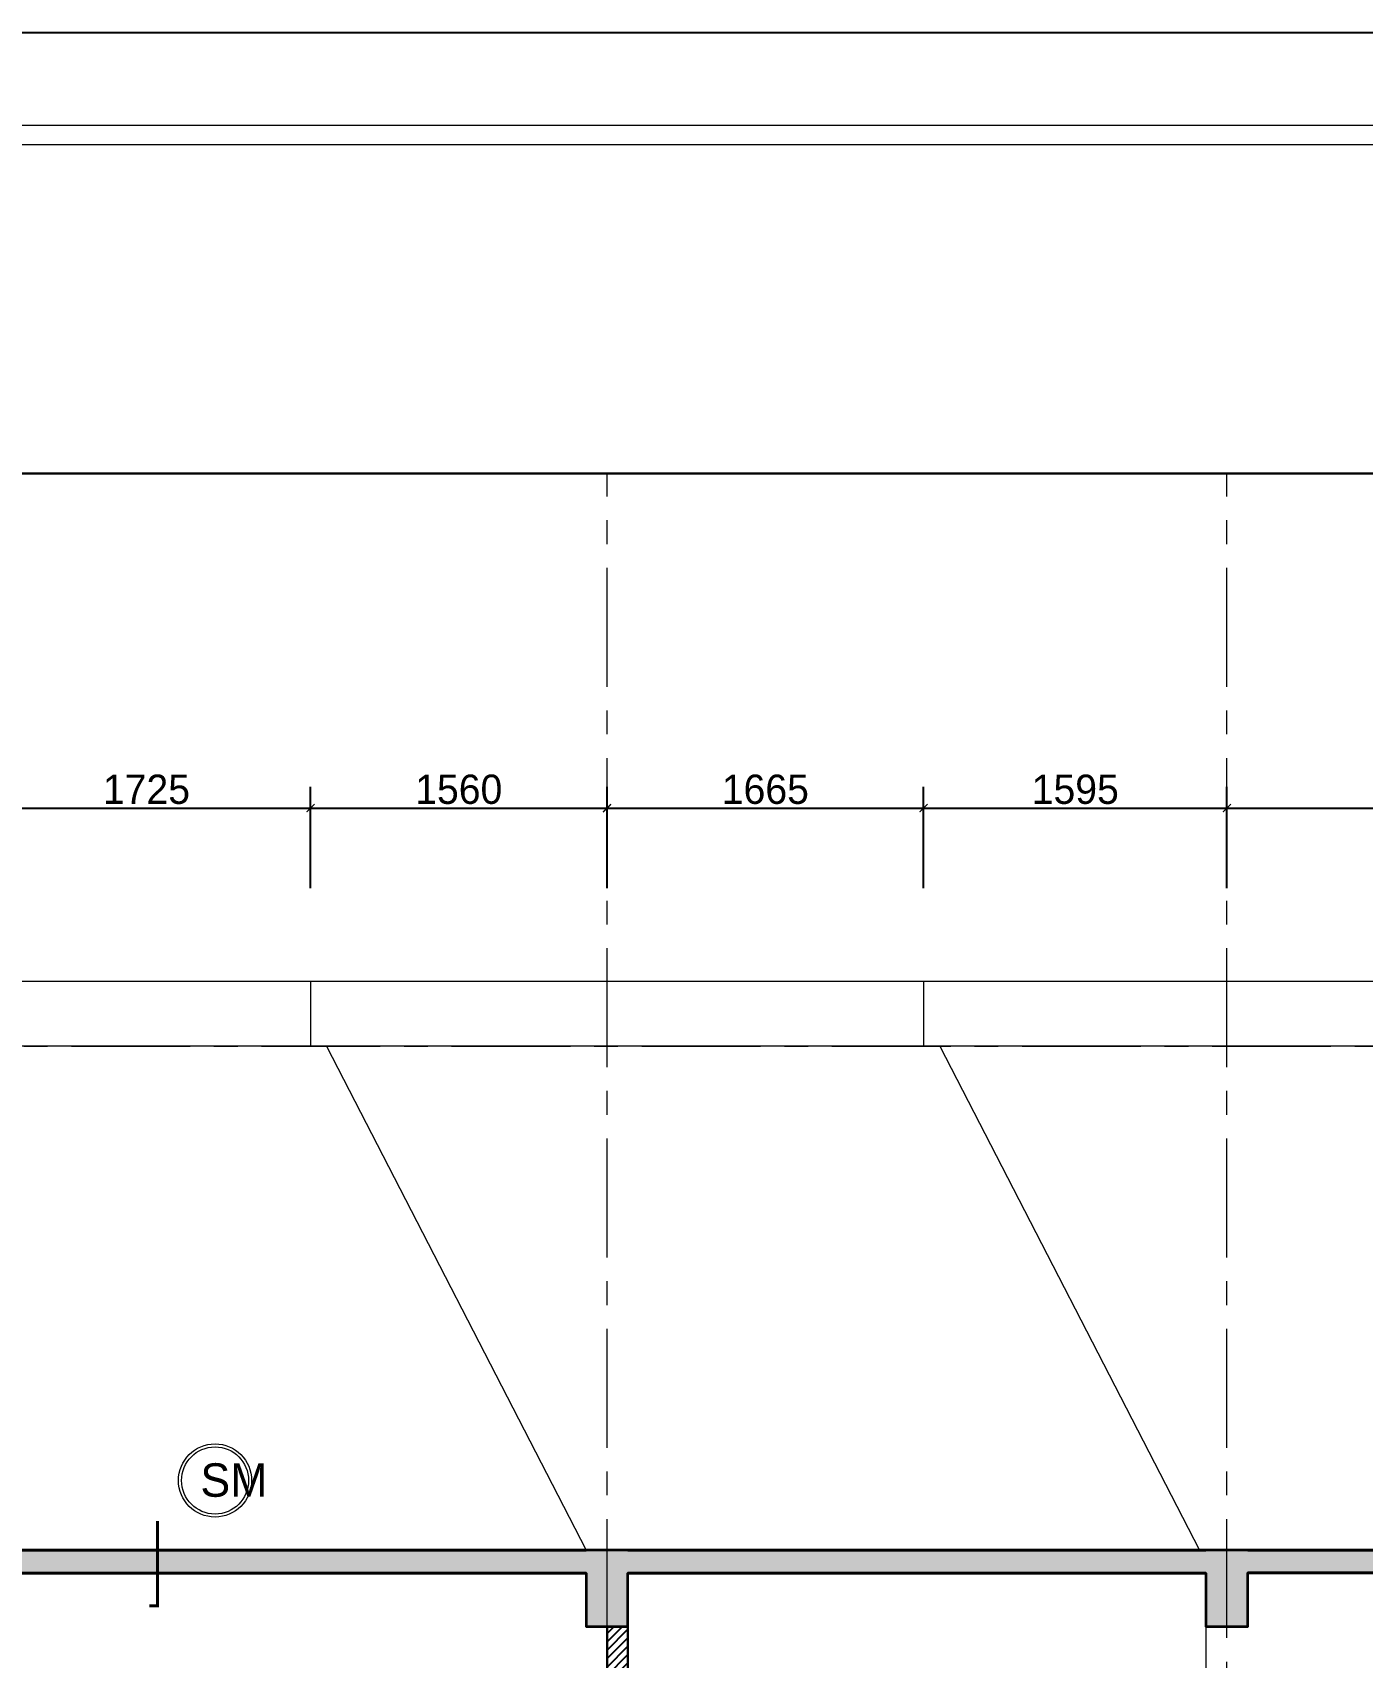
# Model space of a CAD drawing. Header units: millimetres. Extents: x 1832547 to 2001569, y -558009 to -417808.
# Drawn here: x 1944979 to 1951975, y -545163 to -536621 of the extents above; entities that cross this region are included whole.
import ezdxf

# ---------------------------------------------------------------- set-up
doc = ezdxf.new("R2010")
doc.units = ezdxf.units.MM
doc.header["$MEASUREMENT"] = 0
doc.linetypes.add('CENTER', pattern=[2, 1.25, -0.25, 0.25, -0.25])
doc.linetypes.add('HIDDEN', pattern=[9.524999999999999, 6.349999999999999, -3.174999999999999])
doc.layers.get('0').update_dxf_attribs({"linetype": 'CONTINUOUS'})
doc.layers.get('DEFPOINTS').update_dxf_attribs({"linetype": 'CONTINUOUS'})
for name, color, linetype, lineweight in [('AUDIT_I_120404221301-0', 7, 'CONTINUOUS', 15), ('CA-cot', 2, 'CONTINUOUS', 35), ('CA. HATCH', 250, 'CONTINUOUS', 9), ('CA. TUONG', 30, 'CONTINUOUS', 30), ('CA.dim 08', 8, 'CONTINUOUS', 13), ('CA.khuat 75', 75, 'HIDDEN', 9), ('CA.manh 08', 8, 'CONTINUOUS', 9), ('CA.thay 145', 145, 'CONTINUOUS', 18), ('CA.tim 67', 67, 'CENTER', 9)]:
    doc.layers.add(name, color=color, linetype=linetype, lineweight=lineweight)
doc.layers.add('H', color=250, linetype='CONTINUOUS')
doc.styles.add('CA.JSC1', font='Vhavan.ttf', dxfattribs={"width": 0.8})
doc.styles.get("Standard").update_dxf_attribs({"font": 'roman.shx'})
doc.dimstyles.new('CA 70', dxfattribs={"dimscale": 0.7, "dimtxt": 220, "dimasz": 60, "dimexe": 160, "dimexo": 0, "dimgap": 30, "dimtad": 1, "dimdec": 0, "dimrnd": 5, "dimzin": 0, "dimdsep": 46, "dimtxsty": 'Standard', "dimblk": 'ARCHTICK', "dimcen": 0.09, "dimdle": 160, "dimclrd": 256, "dimclre": 256, "dimclrt": 255, "dimadec": 0, "dimazin": 0, "dimtfac": 1, "dimtdec": 0, "dimtix": 1, "dimtmove": 2, "dimatfit": 3, "dimldrblk": 'DOT', "dimfxl": 600, "dimfxlon": 1, "dimtolj": 1, "dimtzin": 0, "dimarcsym": 0})

# ---------------------------------------------------------------- blocks, each defined once
blk = doc.blocks.new('A$C2d76a15f')
at = {"color": 4, "linetype": 'Continuous', "lineweight": 18}
blk.add_line((27498.47177620605, 19312.80984569415), (1212.381184990983, 19312.80984569415), dxfattribs=at)
blk.add_line((27405.30177621031, 19219.63984569728), (1305.551184986718, 19219.63984569728))
at = {"layer": 'DEFPOINTS', "ltscale": 600}
blk.add_line((-0.0003083094488829374, 19765.34984567884), (27950.99969050125, 19765.34984567884), dxfattribs=at)
blk = doc.blocks.new('_ArchTick')
at = {"color": 1, "linetype": 'ByBlock', "const_width": 0.150000081}
blk.add_lwpolyline([(-0.5000002699998733, -0.5000002699998733), (0.5000002699998733, 0.5000002699998733)], dxfattribs=at)
blk = doc.blocks.new('*D575')
at = {"layer": 'CA.dim 08', "lineweight": -2, "transparency": 16777216}
for p, q in [((1944716.439976228, -541118.0682732197), (1944716.439976228, -540586.0682732197)), ((1946441.439976228, -541118.0682732197), (1946441.439976228, -540586.0682732197)), ((1944604.439976228, -540698.0682732197), (1946553.439976228, -540698.0682732197))]:
    blk.add_line(p, q, dxfattribs=at)
at = {"layer": 'DEFPOINTS', "color": 0, "transparency": 16777216}
for p in [(1946441.439976228, -540698.0682732197), (1944716.439976228, -541609.261260106), (1946441.439976228, -541609.2626673109)]:
    blk.add_point(p, dxfattribs=at)
at = {"layer": 'CA.dim 08', "lineweight": -2, "transparency": 16777216, "xscale": 42, "yscale": 42, "zscale": 42, "rotation": 180}
blk.add_blockref('_ArchTick', (1944716.439976228, -540698.0682732197), dxfattribs=at)
at = {"layer": 'CA.dim 08', "lineweight": -2, "transparency": 16777216, "xscale": 42, "yscale": 42, "zscale": 42}
blk.add_blockref('_ArchTick', (1946441.439976228, -540698.0682732197), dxfattribs=at)
at = {"layer": 'CA.dim 08', "color": 255, "transparency": 16777216, "insert": (1945578.939976228, -540600.0682732197), "char_height": 154, "attachment_point": 5}
blk.add_mtext('\\A1;1725', dxfattribs=at)
blk = doc.blocks.new('_DOT')
at = {"color": 1, "linetype": 'ByBlock'}
blk.add_line((-0.5, 0), (-1, 0), dxfattribs=at)
at = {"color": 1, "linetype": 'ByBlock', "const_width": 0.5}
blk.add_lwpolyline([(-0.25, 0, 1), (0.25, 0, 1)], format="xyb", close=True, dxfattribs=at)
blk = doc.blocks.new('*D576')
at = {"layer": 'CA.dim 08', "lineweight": -2, "transparency": 16777216}
for p, q in [((1946441.439976228, -541118.0682732197), (1946441.439976228, -540586.0682732197)), ((1948001.439976228, -541118.0682732197), (1948001.439976228, -540586.0682732197)), ((1946329.439976228, -540698.0682732197), (1948113.439976228, -540698.0682732197))]:
    blk.add_line(p, q, dxfattribs=at)
at = {"layer": 'DEFPOINTS', "color": 0, "transparency": 16777216}
for p in [(1948001.439976228, -540698.0682732197), (1946441.439976228, -541609.2626673109), (1948001.439976228, -541609.261772597)]:
    blk.add_point(p, dxfattribs=at)
at = {"layer": 'CA.dim 08', "lineweight": -2, "transparency": 16777216, "xscale": 42, "yscale": 42, "zscale": 42, "rotation": 180}
blk.add_blockref('_ArchTick', (1946441.439976228, -540698.0682732197), dxfattribs=at)
at = {"layer": 'CA.dim 08', "lineweight": -2, "transparency": 16777216, "xscale": 42, "yscale": 42, "zscale": 42}
blk.add_blockref('_ArchTick', (1948001.439976228, -540698.0682732197), dxfattribs=at)
at = {"layer": 'CA.dim 08', "color": 255, "transparency": 16777216, "insert": (1947221.439976228, -540600.0682732197), "char_height": 154, "attachment_point": 5}
blk.add_mtext('\\A1;1560', dxfattribs=at)
blk = doc.blocks.new('*D577')
at = {"layer": 'CA.dim 08', "lineweight": -2, "transparency": 16777216}
for p, q in [((1948001.439976228, -541118.0682732197), (1948001.439976228, -540586.0682732197)), ((1949666.440725303, -541118.0682732197), (1949666.440725303, -540586.0682732197)), ((1947889.439976228, -540698.0682732197), (1949778.440725303, -540698.0682732197))]:
    blk.add_line(p, q, dxfattribs=at)
at = {"layer": 'DEFPOINTS', "color": 0, "transparency": 16777216}
for p in [(1949666.440725303, -540698.0682732197), (1948001.439976228, -541609.261772597), (1949666.440725303, -541609.2600062729)]:
    blk.add_point(p, dxfattribs=at)
at = {"layer": 'CA.dim 08', "lineweight": -2, "transparency": 16777216, "xscale": 42, "yscale": 42, "zscale": 42, "rotation": 180}
blk.add_blockref('_ArchTick', (1948001.439976228, -540698.0682732197), dxfattribs=at)
at = {"layer": 'CA.dim 08', "lineweight": -2, "transparency": 16777216, "xscale": 42, "yscale": 42, "zscale": 42}
blk.add_blockref('_ArchTick', (1949666.440725303, -540698.0682732197), dxfattribs=at)
at = {"layer": 'CA.dim 08', "color": 255, "transparency": 16777216, "insert": (1948833.940350765, -540600.0682732197), "char_height": 154, "attachment_point": 5}
blk.add_mtext('\\A1;1665', dxfattribs=at)
blk = doc.blocks.new('*D578')
at = {"layer": 'CA.dim 08', "lineweight": -2, "transparency": 16777216}
for p, q in [((1949666.440725303, -541118.0682732197), (1949666.440725303, -540586.0682732197)), ((1951261.440725306, -541118.0682732197), (1951261.440725306, -540586.0682732197)), ((1949554.440725303, -540698.0682732197), (1951373.440725306, -540698.0682732197))]:
    blk.add_line(p, q, dxfattribs=at)
at = {"layer": 'DEFPOINTS', "color": 0, "transparency": 16777216}
for p in [(1951261.440725306, -540698.0682732197), (1949666.440725303, -541609.2600062729), (1951261.440725306, -541609.2600062729)]:
    blk.add_point(p, dxfattribs=at)
at = {"layer": 'CA.dim 08', "lineweight": -2, "transparency": 16777216, "xscale": 42, "yscale": 42, "zscale": 42, "rotation": 180}
blk.add_blockref('_ArchTick', (1949666.440725303, -540698.0682732197), dxfattribs=at)
at = {"layer": 'CA.dim 08', "lineweight": -2, "transparency": 16777216, "xscale": 42, "yscale": 42, "zscale": 42}
blk.add_blockref('_ArchTick', (1951261.440725306, -540698.0682732197), dxfattribs=at)
at = {"layer": 'CA.dim 08', "color": 255, "transparency": 16777216, "insert": (1950463.940725304, -540600.0682732197), "char_height": 154, "attachment_point": 5}
blk.add_mtext('\\A1;1595', dxfattribs=at)
blk = doc.blocks.new('*D579')
at = {"layer": 'CA.dim 08', "lineweight": -2, "transparency": 16777216}
for p, q in [((1951261.440725306, -541118.0682732197), (1951261.440725306, -540586.0682732197)), ((1953516.444260687, -541118.0682732197), (1953516.444260687, -540586.0682732197)), ((1951149.440725306, -540698.0682732197), (1953628.444260687, -540698.0682732197))]:
    blk.add_line(p, q, dxfattribs=at)
at = {"layer": 'DEFPOINTS', "color": 0, "transparency": 16777216}
for p in [(1953516.444260687, -540698.0682732197), (1951261.440725306, -541609.2600062729), (1953516.444260687, -541609.257614042)]:
    blk.add_point(p, dxfattribs=at)
at = {"layer": 'CA.dim 08', "lineweight": -2, "transparency": 16777216, "xscale": 42, "yscale": 42, "zscale": 42, "rotation": 180}
blk.add_blockref('_ArchTick', (1951261.440725306, -540698.0682732197), dxfattribs=at)
at = {"layer": 'CA.dim 08', "lineweight": -2, "transparency": 16777216, "xscale": 42, "yscale": 42, "zscale": 42}
blk.add_blockref('_ArchTick', (1953516.444260687, -540698.0682732197), dxfattribs=at)
at = {"layer": 'CA.dim 08', "color": 255, "transparency": 16777216, "insert": (1952388.942492996, -540600.0682732197), "char_height": 154, "attachment_point": 5}
blk.add_mtext('\\A1;2255', dxfattribs=at)
blk = doc.blocks.new('A$C31C4286B')
at = {"color": 2, "ltscale": 5}
blk.add_lwpolyline([(61.49860298237763, 644.1551124546677, 22.3891890828448, 22.3891890828448, 0), (61.49860298237763, 11.19478827965213, 22.3891890828448, 22.3891890828448, 0), (0.0004707459593191743, 11.19478827965213, 0, 0, 0), (0.0004707459593191743, 947.545449677622, 0, 0, 0), (218.2612246000499, 947.545449677622, 0, 0, 0)], format="xyseb", dxfattribs=at)
at = {"layer": 'CA.manh 08'}
blk.add_circle((491.9114505333504, 947.545449677622), 273.6502259333005, dxfattribs=at)
at = {"layer": 'CA.thay 145'}
blk.add_circle((491.9114505333504, 947.545449677622), 250.8460404388588, dxfattribs=at)

msp = doc.modelspace()

# ---------------------------------------------------------------- hatches: boundary and pattern name
at = {"layer": 'CA. HATCH'}
h = msp.add_hatch(dxfattribs=at)
h.set_pattern_fill('BETONG', color=256, scale=20, pattern_type=2)
h.set_pattern_definition([(0, (0, 0), (0, 103.92304848), [2.5, -57.5]), (0, (0, 4.33012702), (0, 103.92304848), [2.5, -57.5]), (120, (0, 0), (-90.00000002240179, -51.96152423999997), [2.5, -57.49999999999999]), (120, (3.75, 2.16506352), (-90.00000002240179, -51.96152423999997), [2.5, -57.49999999999999]), (0, (30, 51.96152424), (0, 103.92304848), [2.5, -57.5]), (0, (30, 56.29165126), (0, 103.92304848), [2.5, -57.5]), (120, (30, 51.96152424), (-90.00000002240179, -51.96152423999997), [2.5, -57.49999999999999]), (120, (33.75, 54.12658776000001), (-90.00000002240179, -51.96152423999997), [2.5, -57.49999999999999]), (59.99999999999999, (2.5, 0), (-90.00000002240179, 51.96152424000001), [2.5, -57.5]), (59.99999999999999, (-1.25, 2.16506352), (-90.00000002240179, 51.96152424000001), [2.5, -57.5]), (59.99999999999999, (32.5, -51.96152424), (-90.00000002240179, 51.96152424000001), [2.5, -57.5]), (59.99999999999999, (28.75, -49.79646072), (-90.00000002240179, 51.96152424000001), [2.5, -57.5]), (45, (0, 0), (-21.21320343559643, 21.21320343559643), []), (49.99999999999999, (0, 0), (143.4520365201507, -12.55042699651902), [15, -165]), (355, (0, 0), (-27.7502667226, 150.4384267400024), [12, -132]), (100.4514, (11.954336, -1.045868), (115.7018763428043, 137.8879084121907), [12.748038, -140.2284224]), (46.18420000000001, (0, 40), (213.4482097251289, -33.10380286580362), [22.5, -247.5]), (96.6356, (17.787349, 37.2413386), (186.9325411097407, 194.8235741800883), [19.1220576, -210.3426]), (351.1842, (0, 40), (186.9323890267254, 194.8237201850649), [18, -198]), (21, (20, 30), (119.3814104236923, -80.52377813306776), [15, -165]), (326.0000000000001, (20, 30), (48.66306638431634, 145.0300090093706), [12, -132]), (71.4514, (29.9484466, 23.2896788), (168.044525716298, 64.50609934199048), [12.748038, -140.2284224]), (37.50000000000001, (0, 0), (2.431971063458134, 66.5787707662623), [0, -130.4, 0, -134, 0, -132.5]), (7.499999999999999, (0, 0), (52.61390748842972, 78.88234237647205), [0, -76.39999999999999, 0, -127.4, 0, -50.5]), (327.5, (-44.6, 0), (106.7644872344818, -4.510974346875951), [0, -50, 0, -156, 0, -207]), (317.5, (-64.6, 0), (116.6372338684772, 20.02099646646354), [0, -65, 0, -103.6, 0, -147])])
h.paths.add_polyline_path([(1955211.439972491, -544599.2509089594), (1955101.445300316, -544599.2509089594), (1953736.445300316, -541949.2509089594), (1953736.445300316, -541609.2731273465), (1953516.444260704, -541609.2733607356), (1953516.444621382, -541949.2612523546), (1953601.466779575, -541949.2612523546), (1954966.452301723, -544599.2331451701), (1951371.440725306, -544599.2331451701), (1951151.440725306, -544599.2331451701), (1948111.439976228, -544599.2331451701), (1947891.439976228, -544599.2331451701), (1947891.439976228, -544599.2405655643), (1943231.438962184, -544599.2405655643), (1943231.438962184, -544599.2331451701), (1943011.438962184, -544599.2331451701), (1941756.423531869, -544598.8455614628), (1943121.423531869, -541948.8455614628), (1943206.445690063, -541948.8455614628), (1943206.44605074, -541608.8576698438), (1942986.445011129, -541608.8574364547), (1942986.445011129, -541948.8352180676), (1941621.439683304, -544598.8455614628), (1941511.435654974, -544598.8455614628), (1941511.435654974, -544856.980918367), (1941198.297308958, -544856.980918367), (1941198.297308958, -544598.8455614628), (1940978.297308958, -544598.8455614628), (1940743.75136102, -544598.8455614628), (1940743.75136102, -544717.9204647518), (1940978.297308958, -544717.9204647518), (1940978.297308958, -544976.055821656), (1941198.297308958, -544976.055821656), (1941511.435654974, -544976.055821656), (1941731.435654974, -544976.055821656), (1941731.435654974, -544719.2328892883), (1943011.438962184, -544719.2328892883), (1943011.438962184, -544999.2331451701), (1943231.438962184, -544999.2331451701), (1943231.438962184, -544719.2357708446), (1947891.439976228, -544719.2357708446), (1947891.439976228, -544999.2331451701), (1948111.439976228, -544999.2331451701), (1948111.439976228, -544719.2376958188), (1951151.440725306, -544719.2376958188), (1951151.440725306, -544999.2331451701), (1951371.440725306, -544999.2331451701), (1951371.440725306, -544717.9204647518), (1954991.439972491, -544717.9204647518), (1954991.439972491, -544976.055821656), (1955211.439972491, -544976.055821656), (1955524.578318507, -544976.055821656), (1955744.578318507, -544976.055821656), (1955744.578318507, -544717.9204647518), (1955979.124266445, -544717.9204647518), (1955979.124266445, -544598.8455614628), (1955744.578318507, -544598.8455614628), (1955524.578318507, -544598.8455614628), (1955524.578318507, -544856.980918367), (1955211.439972491, -544856.980918367)])
h.paths.add_polyline_path([(1958711.440982798, -548199.2321475565), (1958491.440982798, -548199.2321475565), (1958491.440982798, -548249.2405655643), (1955211.439972491, -548249.2405655643), (1955211.439972491, -548199.2405655643), (1954991.439972491, -548199.2405655643), (1951371.440725306, -548199.2405655643), (1951151.440725306, -548199.2405655643), (1948111.439976228, -548199.2405655643), (1947891.439976228, -548199.2405655643), (1943231.438962185, -548199.2405655643), (1943011.438962184, -548199.2405655643), (1943011.438962184, -548429.4279029743), (1941731.440982799, -548429.4279029743), (1941731.440982799, -548249.2405655643), (1941511.440982799, -548249.2405655643), (1941511.440982799, -548549.4279029743), (1943011.438962184, -548549.4279029743), (1943011.438962184, -548599.2405655643), (1943231.438962184, -548599.2405655643), (1943231.438962184, -548319.2451162129), (1947891.439976228, -548319.2451162129), (1947891.439976228, -548599.2405655643), (1948111.439976228, -548599.2405655643), (1948111.439976228, -548319.2451162129), (1951151.440725306, -548319.2451162129), (1951151.440725306, -548599.2405655643), (1951371.440725306, -548599.2405655643), (1951371.440725306, -548319.2451162129), (1954991.439972491, -548319.2451162129), (1954991.439972491, -548599.2405655643), (1955211.439972491, -548599.2405655643), (1955211.439972491, -548369.2405655643), (1958491.440982798, -548369.2405655643), (1958491.440982798, -548599.2321475565), (1958711.440982798, -548599.2321475565)])
h.paths.add_polyline_path([(1943011.438962184, -549034.2405655646), (1942946.438962184, -549034.2405655646), (1942946.438962184, -548984.2405655646), (1943011.438962184, -548984.2405655646), (1943231.438962184, -548984.2405655646), (1943231.438962184, -549119.2405655646), (1943011.438962184, -549119.2405655646)])
h.paths.add_polyline_path([(1943011.438962184, -551899.2405655643), (1943231.438962184, -551899.2405655643), (1943231.438962184, -552399.2405655643), (1943011.438962184, -552399.2405655643)])
h.paths.add_polyline_path([(1947891.439976227, -551899.2405655643), (1948111.439976227, -551899.2405655643), (1948111.439976227, -552399.2405655643), (1947891.439976227, -552399.2405655643)])
h.paths.add_polyline_path([(1951151.440725305, -551899.2405655643), (1951371.440725305, -551899.2405655643), (1951371.440725305, -552399.2405655643), (1951151.440725305, -552399.2405655643)])
h.paths.add_polyline_path([(1954991.439972491, -551899.2405655643), (1955211.439972491, -551899.2405655643), (1955211.439972491, -552399.2405655643), (1954991.439972491, -552399.2405655643)])
h.paths.add_polyline_path([(1958491.440982798, -551899.2405655643), (1958711.440982798, -551899.2405655643), (1958711.440982798, -552399.2405655643), (1958491.440982798, -552399.2405655643)])
at = {"layer": 'H'}
h = msp.add_hatch(dxfattribs=at)
h.set_pattern_fill('ANSI31', color=256, scale=250, style=0)
h.set_pattern_definition([(45, (0, 0), (-22.09708691207961, 22.09708691207961), [])])
h.paths.add_polyline_path([(1943011.438962184, -548984.2405655646), (1943231.438962184, -548984.2405655646), (1943231.438962184, -548599.2405655643), (1943011.438962184, -548599.2405655643)])
h.paths.add_polyline_path([(1943011.438962184, -548199.2405655643), (1943231.438962185, -548199.2405655643), (1943231.438962184, -544999.2331451701), (1943011.438962183, -544999.2331451701)])
h.paths.add_polyline_path([(1941621.440982799, -548249.2405655643), (1941511.440982799, -548249.2405655643), (1941511.440982799, -544976.055821656), (1941621.440982799, -544976.055821656)])
h.paths.add_polyline_path([(1940978.297308958, -544717.9204647518), (1940743.75136102, -544717.9204647518), (1940743.75136102, -544598.8455614628), (1940711.435654974, -544598.8455614628), (1940711.435654974, -544732.9204647518), (1940743.75136102, -544732.9204647518), (1940743.75136102, -544749.6112381674), (1940762.284917901, -544749.6112381674), (1940762.297538567, -544749.614689182), (1940768.704099354, -544751.3665091238), (1940774.993304577, -544753.5420008748), (1940781.125057448, -544756.1282091864), (1940787.072569721, -544759.1138354974), (1940792.809858055, -544762.4858362797), (1940798.311857531, -544766.2294800222), (1940803.554531154, -544770.328411589), (1940808.514974864, -544774.7647236726), (1940813.171517601, -544779.5190350252), (1940817.50381598, -544784.5705751325), (1940821.495632515, -544789.900866054), (1940821.493501633, -544789.9008660531), (1940822.203782066, -544794.4681677179), (1940823.226046251, -544798.9796340541), (1940824.554933714, -544803.4104816795), (1940826.184202103, -544807.7398970079), (1940828.106198047, -544811.9475429244), (1940830.311893109, -544816.0136543171), (1940832.790926198, -544819.9191309223), (1940835.531652234, -544823.6456270465), (1940838.521196855, -544827.175637744), (1940841.745516893, -544830.4925810453), (1940845.189466337, -544833.5808758494), (1940848.836867483, -544836.4260151152), (1940852.670586931, -544839.014634007), (1940856.672616059, -544841.334572675), (1940860.824155626, -544843.3749333756), (1940865.105704076, -544845.1261316618), (1940869.497149145, -544846.579941407), (1940873.992008807, -544847.7331629264), (1940873.977862346, -544847.7331629196), (1940873.977862327, -544873.989162733), (1940897.233423146, -544874.055821656), (1940963.297308958, -544874.055821656), (1940963.297308958, -544976.055821656), (1940978.297308958, -544976.055821656)])
h.paths.add_polyline_path([(1942881.438962186, -548909.2405655648), (1943011.438962184, -548909.2405655648), (1943011.438962184, -548984.2405655646), (1942946.438962184, -548984.2405655646), (1942946.438962184, -549034.2405655646), (1943011.438962184, -549034.2405655646), (1943011.438962184, -549119.2405655646), (1942981.438962184, -549119.2405655646), (1942981.438962184, -549099.2405655645), (1942971.438962184, -549099.2405655645), (1942971.438962184, -549069.2405655646), (1942961.438962184, -549069.2405655646), (1942961.438962184, -549049.2405655646), (1942941.438962184, -549049.2405655646), (1942931.438962184, -549049.2405655646), (1942931.438962184, -549019.2405632567), (1942925.451486743, -549015.5117199805), (1942919.8231197, -549011.2601756628), (1942914.599355753, -549006.5202985675), (1942909.822419616, -549001.3304020558), (1942905.530924207, -548995.7324370851), (1942901.75955853, -548989.7716531111), (1942898.538807278, -548983.4962323264), (1942895.894704418, -548976.9569001951), (1942893.848622755, -548970.2065154293), (1942892.417101172, -548963.2996427206), (1942891.611710939, -548956.292111684), (1942891.438962186, -548949.2405655751), (1942881.438962185, -548949.2405655747)])
h.paths.add_polyline_path([(1948111.439976228, -548199.2405655643), (1948001.439976228, -548199.2405655643), (1948001.439976228, -544999.2331451701), (1948111.439976228, -544999.2331451701)])
h.paths.add_polyline_path([(1954991.439972491, -544976.055821656), (1955211.439972491, -544976.055821656), (1955211.439972491, -548199.2405655643), (1954991.439972491, -548199.2405655643)])
h.paths.add_polyline_path([(1955211.43997249, -551899.2405655643), (1955101.43997249, -551899.2405655643), (1955101.43997249, -548699.2331451701), (1955211.43997249, -548699.2331451701)])
edge = h.paths.add_edge_path()
edge.add_line((1953736.445300316, -541609.2733607352), (1953846.394962874, -541609.2732440946))
edge.add_line((1953846.394962874, -541609.2732440946), (1953956.344625433, -541609.2732440946))
edge.add_line((1953956.344625433, -541609.2732440946), (1953956.344625433, -541649.2732440946))
edge.add_line((1953956.344625433, -541649.2732440946), (1953921.309322926, -541649.2732440946))
edge.add_line((1953921.309322926, -541649.2732440946), (1953921.309322926, -541674.2732440946))
edge.add_line((1953921.309322926, -541674.2732440946), (1953906.314074944, -541674.2732440946))
edge.add_line((1953906.314074944, -541674.2732440946), (1953906.314074944, -541704.2732440946))
edge.add_arc((1954290.886037341, -542085.7299589734), 541.6685514113401, 135.2330063563611, 145.9662665995795)
edge.add_arc((1954156.651095159, -541979.9979935492), 371.460907286158, 147.8934842422082, 165.8596970815711)
edge.add_line((1953796.445300316, -541889.251142348), (1953761.445300316, -541889.251142348))
edge.add_line((1953761.445300316, -541889.251142348), (1953761.445300316, -541924.251142348))
edge.add_line((1953761.445300316, -541924.251142348), (1953736.445300316, -541924.251142348))
edge.add_line((1953736.445300316, -541924.251142348), (1953736.445300316, -541609.2733607352))
edge = h.paths.add_edge_path()
edge.add_line((1942986.445011129, -541608.8576698434), (1942876.49534857, -541608.8575532028))
edge.add_line((1942876.49534857, -541608.8575532028), (1942766.545686011, -541608.8575532028))
edge.add_line((1942766.545686011, -541608.8575532028), (1942766.545686011, -541648.8575532028))
edge.add_line((1942766.545686011, -541648.8575532028), (1942801.580988518, -541648.8575532028))
edge.add_line((1942801.580988518, -541648.8575532028), (1942801.580988518, -541673.8575532028))
edge.add_line((1942801.580988518, -541673.8575532028), (1942816.576236501, -541673.8575532028))
edge.add_line((1942816.576236501, -541673.8575532028), (1942816.576236501, -541703.8575532028))
edge.add_arc((1942432.004274104, -542085.3142680817), 541.6685514114221, 34.03373340043072, 44.766993643647595, ccw=False)
edge.add_arc((1942566.239216285, -541979.5823026574), 371.460907286158, 14.140302918428972, 32.10651575779178, ccw=False)
edge.add_line((1942926.445011129, -541888.8354514563), (1942961.445011129, -541888.8354514563))
edge.add_line((1942961.445011129, -541888.8354514563), (1942961.445011129, -541923.8354514563))
edge.add_line((1942961.445011129, -541923.8354514563), (1942986.445011129, -541923.8354514563))
edge.add_line((1942986.445011129, -541923.8354514563), (1942986.445011129, -541608.8576698434))

# ---------------------------------------------------------------- linework, layer by layer
at = {"layer": 'CA-cot'}
for points in [[(1954966.452301723, -544599.2331451701), (1951371.440725306, -544599.2331451701), (1951151.440725306, -544599.2331451701), (1948111.439976228, -544599.2331451701), (1947891.439976228, -544599.2331451701), (1947891.439976228, -544599.2405655643), (1943231.438962184, -544599.2405655643)], [(1943231.438962184, -544599.2405655643), (1947891.439976228, -544599.2405655643)], [(1948111.439976228, -544599.2331451701), (1947891.439976228, -544599.2331451701), (1947891.439976228, -544599.2405655643)], [(1948111.439976228, -544599.2331451701), (1951151.440725306, -544599.2331451701)], [(1951371.440725306, -544599.2331451701), (1951151.440725306, -544599.2331451701)], [(1951371.440725306, -544599.2331451701), (1954966.452301723, -544599.2331451701)], [(1943231.438962184, -544719.2357708446), (1947891.439976228, -544719.2357708446), (1947891.439976228, -544999.2331451701), (1948111.439976228, -544999.2331451701), (1948111.439976228, -544719.2376958188), (1951151.440725306, -544719.2376958188), (1951151.440725306, -544999.2331451701), (1951371.440725306, -544999.2331451701), (1951371.440725306, -544717.9204647518), (1954991.439972491, -544717.9204647518)], [(1947891.439976228, -544719.2357708446), (1943231.438962184, -544719.2357708446)], [(1947891.439976228, -544719.2357708446), (1947891.439976228, -544999.2331451701), (1948111.439976228, -544999.2331451701), (1948111.439976228, -544719.2376958188)], [(1951151.440725306, -544719.2376958188), (1948111.439976228, -544719.2376958188)], [(1951151.440725306, -544719.2376958188), (1951151.440725306, -544999.2331451701), (1951371.440725306, -544999.2331451701), (1951371.440725306, -544717.9204647518)], [(1954991.439972491, -544717.9204647518), (1951371.440725306, -544717.9204647518)]]:
    msp.add_lwpolyline(points, dxfattribs=at)
at = {"layer": 'CA. TUONG'}
msp.add_lwpolyline([(1938284.718779125, -538939.3835457538), (1963573.974100172, -538939.3835457538)], dxfattribs=at)
msp.add_lwpolyline([(1948111.439976228, -548199.2405655643), (1948001.439976228, -548199.2405655643), (1948001.439976228, -544999.2331451701), (1948111.439976228, -544999.2331451701)], close=True, dxfattribs=at)
at = {"layer": 'CA.khuat 75'}
for points in [[(1946441.439976228, -541609.2626673109), (1946441.439976228, -541949.2405655643)], [(1949666.440725306, -541609.2626673109), (1949666.440725306, -541949.2405655643)]]:
    msp.add_lwpolyline(points, dxfattribs=at)
at = {"layer": 'CA.thay 145'}
for points in [[(1953736.439972491, -541609.2626673109), (1944266.539637066, -541609.2611899173)], [(1946441.439976228, -541609.2626064799), (1946441.440336895, -541949.2405655643), (1946526.46249511, -541949.2612523546), (1947891.448017258, -544599.2331451701)], [(1949666.440725306, -541609.2626064799), (1949666.441085973, -541949.2405655643), (1949751.463244188, -541949.2612523546), (1951116.448766336, -544599.2331451701)], [(1953736.439972491, -541949.2405655643), (1942876.440982799, -541949.2405655643)], [(1951151.440725306, -544999.2331451701), (1951151.440725306, -548199.2405655643)]]:
    msp.add_lwpolyline(points, dxfattribs=at)
at = {"layer": 'CA.tim 67', "ltscale": 500}
for p, q in [((1948001.439976228, -556059.9319555963), (1948001.439976228, -538939.3835457538)), ((1951261.440725306, -556059.9319556035), (1951261.440725306, -538939.3835457538))]:
    msp.add_line(p, q, dxfattribs=at)
for points in [[(1938183.902395776, -541949.2405655643), (1963645.985802565, -541949.2405655643)], [(1938183.902395776, -544599.2405655643), (1963645.985802565, -544599.2405655643)]]:
    msp.add_lwpolyline(points, dxfattribs=at)

# ---------------------------------------------------------------- block references
at = {"layer": 'CA.thay 145'}
for name, p, xscale, yscale, zscale in [('A$C2d76a15f', (1936872.022109017, -558008.8004598292), 1.082069156961423, 1.082069156961423, 1.082069156961423), ('A$C31C4286B', (1945593.815021839, -544898.3823882741), 0.703125, 0.703125, 0.703125)]:
    msp.add_blockref(name, p, dxfattribs=dict(at, xscale=xscale, yscale=yscale, zscale=zscale))

# ---------------------------------------------------------------- texts
at = {"layer": 'AUDIT_I_120404221301-0', "style": 'CA.JSC1'}
msp.add_text('sm', height=175.78125, dxfattribs=at).set_placement((1945862.575823423, -544317.7265010895))

# ---------------------------------------------------------------- dimensions: what is measured, and where the dimension line sits
at = {"layer": 'CA.dim 08'}
for base, p1, p2, picture, middle in [((1946441.439976228, -540698.0682732197), (1944716.439976228, -541609.261260106), (1946441.439976228, -541609.2626673109), '*D575', (1945578.939976228, -540600.0682732197)), ((1948001.439976228, -540698.0682732197), (1946441.439976228, -541609.2626673109), (1948001.439976228, -541609.261772597), '*D576', (1947221.439976228, -540600.0682732197)), ((1949666.440725303, -540698.0682732197), (1948001.439976228, -541609.261772597), (1949666.440725303, -541609.2600062729), '*D577', (1948833.940350765, -540600.0682732197)), ((1951261.440725306, -540698.0682732197), (1949666.440725303, -541609.2600062729), (1951261.440725306, -541609.2600062729), '*D578', (1950463.940725304, -540600.0682732197)), ((1953516.444260687, -540698.0682732197), (1951261.440725306, -541609.2600062729), (1953516.444260687, -541609.257614042), '*D579', (1952388.942492996, -540600.0682732197))]:
    dim = msp.add_linear_dim(base=base, p1=p1, p2=p2, dimstyle='CA 70', dxfattribs=at)
    dim.commit()
    dim.dimension.update_dxf_attribs({"geometry": picture, "text_midpoint": middle})

doc.saveas('drawing.dxf')
